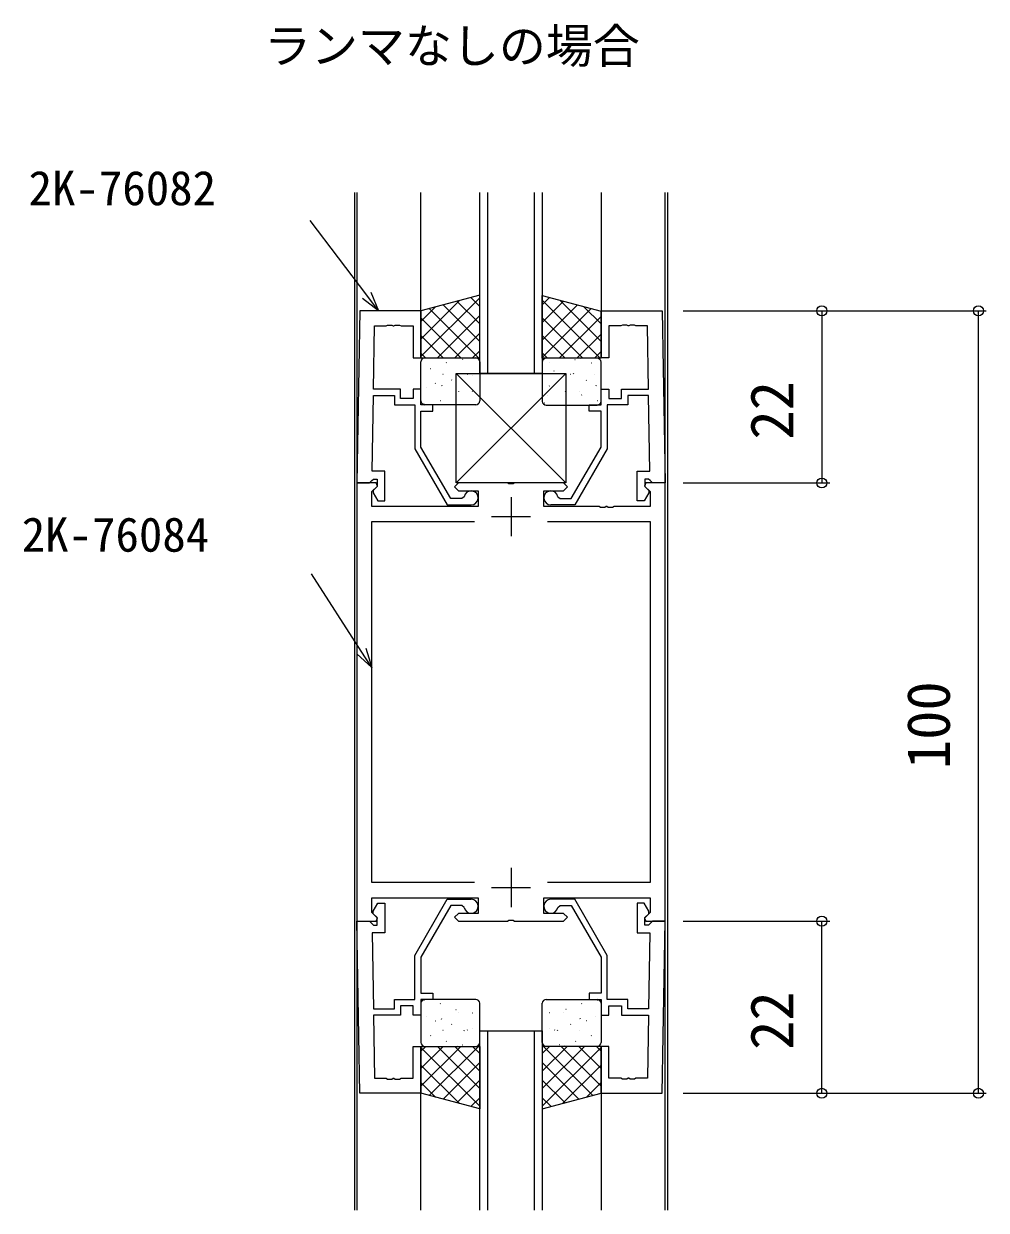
# Model space of a CAD drawing. Units: millimetres, scale not verified. Extents: x -437 to 438, y -344 to 341.
# Drawn here: x -124.9 to -2, y -86.1 to 65.5 of the extents above; entities that cross this region are included whole.
import ezdxf
from ezdxf.enums import TextEntityAlignment as Align

# ---------------------------------------------------------------- set-up
doc = ezdxf.new("R2010")
doc.units = ezdxf.units.MM
doc.header["$LTSCALE"] = 2
for name, color, linetype in [('0-1_USER1', 3, 'Continuous'), ('0-2_YKK_11', 7, 'Continuous'), ('0-3_YKK_12', 2, 'Continuous'), ('0-4_YKK_13', 4, 'Continuous'), ('0-6_YKK_D', 6, 'Continuous')]:
    doc.layers.add(name, color=color, linetype=linetype)
doc.styles.add('ＭＳ ゴシック', font='')
doc.styles.get('ＭＳ ゴシック').set_extended_font_data('MS Gothic')

msp = doc.modelspace()

# ---------------------------------------------------------------- linework, layer by layer
at = {"layer": '0-2_YKK_11'}
for p, q in [((-62.666, 5.004), (-62.666, 0.004)), ((-65.166, 2.504), (-60.166, 2.504)), ((-62.666, -42.396), (-62.666, -47.396)), ((-65.166, -44.896), (-60.166, -44.896))]:
    msp.add_line(p, q, dxfattribs=at)
for points in [[(-81.982, 28.804), (-82.366, 6.804), (-80.736, 6.804), (-80.436, 7.104), (-80.236, 7.304), (-79.766, 7.304), (-79.766, 6.354), (-80.266, 5.854), (-80.266, 5.543), (-79.666, 4.504), (-78.766, 4.504), (-78.766, 8.304), (-80.409, 8.304), (-80.24, 18.004), (-77.566, 18.004), (-77.566, 16.804), (-74.966, 16.804), (-74.966, 11.171), (-70.828, 4.004), (-67.766, 4.004)], [(-68.653, 5.054), (-68.949, 4.804), (-70.366, 4.804), (-74.166, 11.385), (-74.166, 16.004), (-72.666, 16.004), (-72.666, 16.804), (-74.166, 16.804), (-74.166, 18.804), (-75.166, 18.804), (-75.166, 17.604), (-76.766, 17.604), (-76.766, 18.804), (-80.226, 18.804), (-80.085, 26.874), (-78.624, 26.874), (-78.441, 26.994), (-77.891, 26.994), (-77.707, 26.874), (-77.624, 26.874), (-77.441, 26.994), (-76.891, 26.994), (-76.707, 26.874), (-75.166, 26.874), (-75.166, 22.804), (-74.166, 22.804), (-74.166, 28.804), (-81.982, 28.804)], [(-43.35, 28.804), (-42.966, 6.804), (-44.596, 6.804), (-44.896, 7.104), (-45.096, 7.304), (-45.566, 7.304), (-45.566, 6.354), (-45.066, 5.854), (-45.066, 5.543), (-45.666, 4.504), (-46.566, 4.504), (-46.566, 8.304), (-44.922, 8.304), (-45.091, 18.004), (-47.766, 18.004), (-47.766, 16.804), (-50.366, 16.804), (-50.366, 11.171), (-54.504, 4.004), (-57.566, 4.004)], [(-56.678, 5.054), (-56.382, 4.804), (-54.966, 4.804), (-51.166, 11.385), (-51.166, 16.004), (-52.666, 16.004), (-52.666, 16.804), (-51.166, 16.804), (-51.166, 18.804), (-50.166, 18.804), (-50.166, 17.604), (-48.566, 17.604), (-48.566, 18.804), (-45.105, 18.804), (-45.246, 26.874), (-46.707, 26.874), (-46.891, 26.994), (-47.441, 26.994), (-47.624, 26.874), (-47.707, 26.874), (-47.891, 26.994), (-48.441, 26.994), (-48.624, 26.874), (-50.166, 26.874), (-50.166, 22.804), (-51.166, 22.804), (-51.166, 28.804), (-43.35, 28.804)], [(-82.366, 6.804), (-82.366, -49.196), (-79.89, -49.196), (-79.729, -48.809), (-80.436, -48.102), (-80.436, -46.196), (-66.866, -46.196), (-66.866, -48.196), (-69.366, -48.196), (-69.866, -48.696), (-69.366, -49.196), (-63.124, -49.196), (-62.941, -49.076), (-62.391, -49.076), (-62.207, -49.196), (-55.966, -49.196), (-55.466, -48.696), (-55.966, -48.196), (-58.466, -48.196), (-58.466, -46.196), (-44.896, -46.196), (-44.896, -48.102), (-45.602, -48.809), (-45.441, -49.196), (-42.966, -49.196), (-42.966, 6.804), (-45.441, 6.804), (-45.602, 6.416), (-44.896, 5.709), (-44.896, 3.804), (-49.507, 3.804), (-49.691, 3.684), (-50.241, 3.684), (-50.424, 3.804), (-50.507, 3.804), (-50.691, 3.684), (-51.241, 3.684), (-51.424, 3.804), (-58.466, 3.804), (-58.466, 5.804)], [(-58.466, 5.804), (-55.966, 5.804), (-55.466, 6.304), (-55.966, 6.804), (-62.207, 6.804), (-62.391, 6.684), (-62.941, 6.684), (-63.124, 6.804), (-69.366, 6.804), (-69.866, 6.304), (-69.366, 5.804), (-66.866, 5.804), (-66.866, 3.804), (-80.436, 3.804), (-80.436, 5.709), (-79.729, 6.416), (-79.89, 6.804), (-82.366, 6.804)], [(-67.34, -44.266), (-80.436, -44.266), (-80.436, 1.874), (-67.34, 1.874)], [(-57.992, 1.874), (-44.896, 1.874), (-44.896, -44.266), (-57.992, -44.266)], [(-81.982, -71.196), (-82.366, -49.196), (-80.736, -49.196), (-80.436, -49.496), (-80.236, -49.696), (-79.766, -49.696), (-79.766, -48.746), (-80.266, -48.246), (-80.266, -47.936), (-79.666, -46.896), (-78.766, -46.896), (-78.766, -50.696), (-80.409, -50.696), (-80.24, -60.396), (-77.566, -60.396), (-77.566, -59.196), (-74.966, -59.196), (-74.966, -53.564), (-70.828, -46.396), (-67.766, -46.396)], [(-43.35, -71.196), (-42.966, -49.196), (-44.596, -49.196), (-44.896, -49.496), (-45.096, -49.696), (-45.566, -49.696), (-45.566, -48.746), (-45.066, -48.246), (-45.066, -47.936), (-45.666, -46.896), (-46.566, -46.896), (-46.566, -50.696), (-44.922, -50.696), (-45.091, -60.396), (-47.766, -60.396), (-47.766, -59.196), (-50.366, -59.196), (-50.366, -53.564), (-54.504, -46.396), (-57.566, -46.396)], [(-68.653, -47.446), (-68.949, -47.196), (-70.366, -47.196), (-74.166, -53.778), (-74.166, -58.396), (-72.666, -58.396), (-72.666, -59.196), (-74.166, -59.196), (-74.166, -61.196), (-75.166, -61.196), (-75.166, -59.996), (-76.766, -59.996), (-76.766, -61.196), (-80.226, -61.196), (-80.085, -69.266), (-78.624, -69.266), (-78.441, -69.386), (-77.891, -69.386), (-77.707, -69.266), (-77.624, -69.266), (-77.441, -69.386), (-76.891, -69.386), (-76.707, -69.266), (-75.166, -69.266), (-75.166, -65.196), (-74.166, -65.196), (-74.166, -71.196), (-81.982, -71.196)], [(-56.678, -47.446), (-56.382, -47.196), (-54.966, -47.196), (-51.166, -53.778), (-51.166, -58.396), (-52.666, -58.396), (-52.666, -59.196), (-51.166, -59.196), (-51.166, -61.196), (-50.166, -61.196), (-50.166, -59.996), (-48.566, -59.996), (-48.566, -61.196), (-45.105, -61.196), (-45.246, -69.266), (-46.707, -69.266), (-46.891, -69.386), (-47.441, -69.386), (-47.624, -69.266), (-47.707, -69.266), (-47.891, -69.386), (-48.441, -69.386), (-48.624, -69.266), (-50.166, -69.266), (-50.166, -65.196), (-51.166, -65.196), (-51.166, -71.196), (-43.35, -71.196)]]:
    msp.add_lwpolyline(points, dxfattribs=at)
for centre, start, end in [((-67.766, 4.904), 270, 170.40594), ((-57.566, 4.904), 9.59406, 270), ((-67.766, -47.296), 189.59406, 90), ((-57.566, -47.296), 90, 350.40594)]:
    msp.add_arc(centre, 0.9, start, end, dxfattribs=at)
at = {"layer": '0-3_YKK_12'}
for p, q in [((-82.666, 43.941), (-82.666, -86.145)), ((-82.365, 43.941), (-82.365, -86.145)), ((-74.166, 28.604), (-74.166, 43.941)), ((-66.666, 20.804), (-66.666, 43.941)), ((-65.666, 43.941), (-65.666, 20.804)), ((-59.666, 20.804), (-59.666, 43.941)), ((-51.166, 43.941), (-51.166, 28.604)), ((-42.966, -86.145), (-42.966, 43.941)), ((-42.666, 43.941), (-42.666, -86.145)), ((-65.666, -63.196), (-65.666, -86.145)), ((-59.666, -86.145), (-59.666, -63.196)), ((-74.166, -86.145), (-74.166, -70.997)), ((-51.166, -70.996), (-51.166, -86.145))]:
    msp.add_line(p, q, dxfattribs=at)
for points in [[(-58.666, 43.941), (-58.666, 20.804), (-66.666, 20.804)], [(-66.666, -86.145), (-66.666, -63.196), (-58.666, -63.196), (-58.666, -86.145)]]:
    msp.add_lwpolyline(points, dxfattribs=at)
at = {"layer": '0-4_YKK_13'}
for p, q in [((-66.666, 30.45), (-74.166, 22.95)), ((-67.795, 30.502), (-66.666, 29.373)), ((-57.73, 30.504), (-58.666, 29.568)), ((-69.246, 30.116), (-74.166, 25.196)), ((-72.307, 29.299), (-74.166, 27.441)), ((-73.113, 29.084), (-66.832, 22.804)), ((-71.34, 29.557), (-66.666, 24.883)), ((-69.568, 30.03), (-66.666, 27.128)), ((-58.666, 30.155), (-51.264, 22.754)), ((-55.958, 30.031), (-58.666, 27.323)), ((-54.185, 29.559), (-58.666, 25.078)), ((-52.413, 29.086), (-58.666, 22.833)), ((-56.42, 30.155), (-51.166, 24.9)), ((-53.359, 29.338), (-51.166, 27.146)), ((-74.166, 27.893), (-69.077, 22.804)), ((-66.666, 28.205), (-72.068, 22.804)), ((-58.666, 27.91), (-53.509, 22.754)), ((-51.166, 28.088), (-56.5, 22.754)), ((-66.666, 25.96), (-69.823, 22.804)), ((-51.166, 25.843), (-54.255, 22.754)), ((-74.166, 25.648), (-71.322, 22.804)), ((-58.666, 25.665), (-55.754, 22.754)), ((-74.166, 23.403), (-73.567, 22.804)), ((-73.666, 22.804), (-67.166, 22.804)), ((-66.666, 23.715), (-67.578, 22.804)), ((-58.666, 23.42), (-57.999, 22.754)), ((-51.666, 22.754), (-58.166, 22.754)), ((-51.166, 23.598), (-52.01, 22.754)), ((-74.166, 17.304), (-74.166, 22.304)), ((-72.956, 21.449), (-72.912, 21.425)), ((-70.931, 22.183), (-70.888, 22.159)), ((-69.539, 22.709), (-69.532, 22.701)), ((-68.855, 22.615), (-68.811, 22.591)), ((-66.666, 22.304), (-66.666, 17.304)), ((-58.666, 22.254), (-58.666, 17.254)), ((-57.788, 22.213), (-57.794, 22.206)), ((-54.477, 22.565), (-54.521, 22.541)), ((-53.793, 22.659), (-53.8, 22.651)), ((-52.401, 22.133), (-52.445, 22.109)), ((-51.166, 17.254), (-51.166, 22.254)), ((-71.358, 20.726), (-71.352, 20.719)), ((-70.288, 19.991), (-70.245, 19.967)), ((-55.666, 20.804), (-69.666, 6.804)), ((-55.666, 6.804), (-69.666, 20.804)), ((-68.64, 20.836), (-68.594, 20.748)), ((-68.264, 20.725), (-68.22, 20.701)), ((-67.597, 20.541), (-67.591, 20.534)), ((-57.145, 21.108), (-57.189, 21.084)), ((-55.735, 20.491), (-55.741, 20.484)), ((-55.069, 20.675), (-55.112, 20.651)), ((-54.692, 20.786), (-54.738, 20.698)), ((-53.044, 19.941), (-53.088, 19.917)), ((-51.974, 20.676), (-51.981, 20.669)), ((-73.411, 19.004), (-73.404, 18.997)), ((-72.365, 19.559), (-72.321, 19.535)), ((-71.53, 19.312), (-71.483, 19.224)), ((-69.383, 18.521), (-69.377, 18.514)), ((-67.621, 18.534), (-67.577, 18.51)), ((-57.736, 19.218), (-57.78, 19.194)), ((-55.712, 18.484), (-55.755, 18.46)), ((-53.949, 18.471), (-53.956, 18.464)), ((-51.802, 19.262), (-51.849, 19.174)), ((-73.798, 16.935), (-73.755, 16.911)), ((-67.166, 16.804), (-73.666, 16.804)), ((-71.722, 17.367), (-71.678, 17.343)), ((-69.697, 18.101), (-69.653, 18.077)), ((-58.379, 17.026), (-58.423, 17.002)), ((-58.166, 16.754), (-51.666, 16.754)), ((-57.943, 18.026), (-57.95, 18.018)), ((-53.635, 18.051), (-53.679, 18.027)), ((-51.61, 17.317), (-51.654, 17.293)), ((-74.166, -59.696), (-74.166, -64.696)), ((-73.798, -59.328), (-73.754, -59.304)), ((-67.166, -59.196), (-73.666, -59.196)), ((-71.721, -59.76), (-71.678, -59.736)), ((-69.697, -60.494), (-69.653, -60.47)), ((-66.666, -64.696), (-66.666, -59.696)), ((-58.666, -64.696), (-58.666, -59.696)), ((-58.166, -59.196), (-51.666, -59.196)), ((-55.635, -60.494), (-55.678, -60.47)), ((-53.61, -59.76), (-53.654, -59.736)), ((-51.533, -59.328), (-51.577, -59.304)), ((-51.166, -59.696), (-51.166, -64.696)), ((-73.411, -61.397), (-73.404, -61.39)), ((-72.365, -61.952), (-72.321, -61.928)), ((-71.529, -61.705), (-71.483, -61.616)), ((-69.383, -60.914), (-69.376, -60.907)), ((-67.62, -60.927), (-67.576, -60.903)), ((-57.711, -60.927), (-57.755, -60.903)), ((-55.948, -60.914), (-55.955, -60.907)), ((-53.802, -61.705), (-53.849, -61.616)), ((-52.967, -61.952), (-53.011, -61.928)), ((-51.921, -61.397), (-51.927, -61.39)), ((-71.358, -63.119), (-71.351, -63.112)), ((-70.288, -62.384), (-70.244, -62.36)), ((-68.64, -63.229), (-68.593, -63.141)), ((-68.263, -63.118), (-68.219, -63.094)), ((-67.597, -62.934), (-67.59, -62.927)), ((-57.734, -62.934), (-57.741, -62.927)), ((-57.068, -63.118), (-57.112, -63.094)), ((-56.691, -63.229), (-56.738, -63.141)), ((-55.043, -62.384), (-55.087, -62.36)), ((-53.973, -63.119), (-53.98, -63.112)), ((-74.166, -65.796), (-73.566, -65.196)), ((-74.166, -68.041), (-71.321, -65.196)), ((-74.166, -70.286), (-69.076, -65.196)), ((-73.666, -65.196), (-67.166, -65.196)), ((-73.112, -71.477), (-66.831, -65.196)), ((-72.956, -63.842), (-72.912, -63.818)), ((-66.666, -70.598), (-72.067, -65.196)), ((-70.931, -64.576), (-70.887, -64.552)), ((-66.666, -68.353), (-69.822, -65.196)), ((-69.539, -65.102), (-69.532, -65.094)), ((-68.855, -65.008), (-68.811, -64.984)), ((-66.666, -66.108), (-67.577, -65.196)), ((-58.666, -66.108), (-57.754, -65.196)), ((-58.666, -68.353), (-55.509, -65.196)), ((-58.666, -70.598), (-53.264, -65.196)), ((-52.219, -71.477), (-58.5, -65.196)), ((-51.666, -65.196), (-58.166, -65.196)), ((-56.477, -65.008), (-56.521, -64.984)), ((-51.166, -70.286), (-56.255, -65.196)), ((-55.793, -65.102), (-55.799, -65.094)), ((-54.4, -64.576), (-54.444, -64.552)), ((-51.166, -68.041), (-54.01, -65.196)), ((-52.375, -63.842), (-52.419, -63.818)), ((-51.166, -65.796), (-51.765, -65.196)), ((-66.666, -72.843), (-74.166, -65.343)), ((-58.666, -72.843), (-51.166, -65.343)), ((-69.246, -72.508), (-74.166, -67.588)), ((-71.34, -71.95), (-66.666, -67.276)), ((-53.991, -71.95), (-58.666, -67.276)), ((-56.086, -72.508), (-51.166, -67.588)), ((-69.567, -72.423), (-66.666, -69.521)), ((-55.764, -72.423), (-58.666, -69.521)), ((-72.307, -71.692), (-74.166, -69.833)), ((-53.024, -71.692), (-51.166, -69.833)), ((-67.795, -72.895), (-66.666, -71.766)), ((-57.536, -72.895), (-58.666, -71.766))]:
    msp.add_line(p, q, dxfattribs=at)
for points in [[(-66.666, 30.804), (-74.166, 28.804), (-74.166, 22.804), (-66.666, 22.804)], [(-58.666, 30.754), (-51.166, 28.754), (-51.166, 22.754), (-58.666, 22.754)], [(-55.666, 20.804), (-55.666, 6.804), (-69.666, 6.804), (-69.666, 20.804)], [(-66.666, -73.196), (-74.166, -71.196), (-74.166, -65.196), (-66.666, -65.196)], [(-58.666, -73.196), (-51.166, -71.196), (-51.166, -65.196), (-58.666, -65.196)]]:
    msp.add_lwpolyline(points, close=True, dxfattribs=at)
for centre, start, end in [((-73.666, 22.304), 90, 180), ((-67.166, 22.304), 0, 90), ((-58.166, 22.254), 90, 180), ((-51.666, 22.254), 0, 90), ((-73.666, 17.304), 180, 270), ((-67.166, 17.304), 270, 0), ((-58.166, 17.254), 180, 270), ((-51.666, 17.254), 270, 0), ((-73.666, -59.696), 90, 180), ((-67.166, -59.696), 0, 90), ((-58.166, -59.696), 90, 180), ((-51.666, -59.696), 0, 90), ((-73.666, -64.696), 180, 270), ((-67.166, -64.696), 270, 0), ((-58.166, -64.696), 180, 270), ((-51.666, -64.696), 270, 0)]:
    msp.add_arc(centre, 0.5, start, end, dxfattribs=at)
at = {"layer": '0-6_YKK_D'}
for p, q in [((-40.666, 28.804), (-1.966, 28.804)), ((-40.666, 28.804), (-21.966, 28.804)), ((-22.966, 28.804), (-22.966, 6.804)), ((-2.966, -71.196), (-2.966, 28.804)), ((-40.666, 6.804), (-21.966, 6.804)), ((-40.666, -49.196), (-21.966, -49.196)), ((-22.966, -71.196), (-22.966, -49.196)), ((-40.666, -71.196), (-21.966, -71.196)), ((-40.666, -71.196), (-1.966, -71.196))]:
    msp.add_line(p, q, dxfattribs=at)
for points in [[(-79.592, 28.804), (-81.102, 30.796), (-88.325, 40.331)], [(-80.568, 31.201), (-79.592, 28.804), (-81.636, 30.392)], [(-80.436, -16.783), (-81.79, -14.682), (-88.164, -4.796)], [(-81.227, -14.319), (-80.436, -16.783), (-82.353, -15.045)]]:
    msp.add_lwpolyline(points, dxfattribs=at)
for centre in [(-22.966, 28.804), (-2.966, 28.804), (-22.966, 6.804), (-22.966, -49.196), (-22.966, -71.196), (-2.966, -71.196)]:
    msp.add_circle(centre, 0.637, dxfattribs=at)

# ---------------------------------------------------------------- texts
at = {"layer": '0-1_USER1', "style": 'ＭＳ ゴシック'}
msp.add_text('ランマなしの場合', height=4.399, dxfattribs=at).set_placement((-94.217, 59.152), align=Align.BOTTOM_LEFT)
at = {"layer": '0-6_YKK_D', "style": 'ＭＳ ゴシック'}
for s, p in [('2K-76082', (-124.28, 40.985)), ('2K-76084', (-125.153, -3.296))]:
    msp.add_text(s, height=4.399, dxfattribs=at).set_placement(p, align=Align.BOTTOM_LEFT)
for s, p in [('22', (-24.966, 12.349)), ('100', (-4.966, -29.762)), ('22', (-24.966, -65.651))]:
    msp.add_text(s, height=5.499, rotation=90, dxfattribs=at).set_placement(p, align=Align.BOTTOM_LEFT)

doc.saveas('drawing.dxf')
